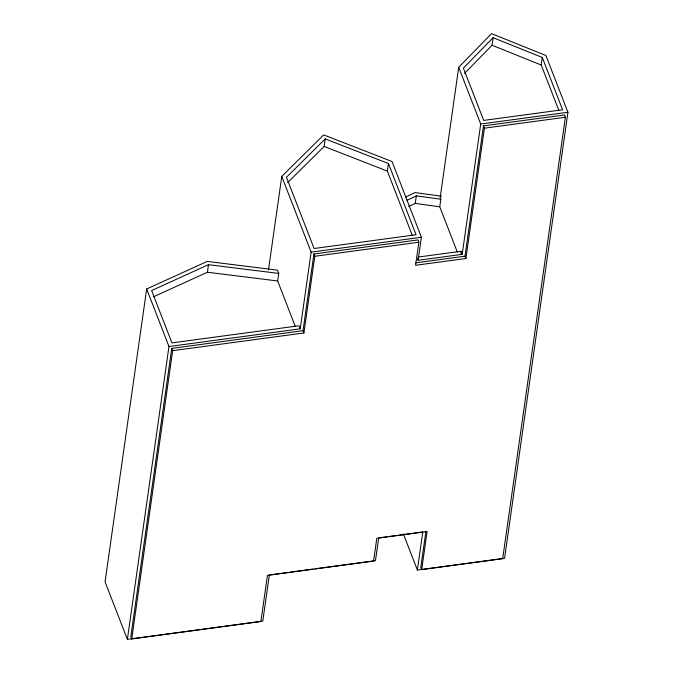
<?xml version="1.0" encoding="UTF-8"?>
<svg xmlns="http://www.w3.org/2000/svg" width="673" height="673" viewBox="0 0 673 673"><rect width="100%" height="100%" fill="white"/><g stroke="black" fill="none" stroke-linecap="round" stroke-linejoin="round"><path stroke-width="1.01" d="M295.338 326.548L277.663 280.986L278.74 273.415L277.478 270.151L207.208 261.418L146.664 288.986L105.064 581.817L127.382 639.35L199.258 629.659M127.382 639.35L168.973 346.519L146.664 288.986M303.027 330.67L171.766 348.37L130.823 636.658L131.715 638.955L260.888 621.532L267.442 575.398L373.565 561.089L376.796 538.333L427.103 531.544L421.693 569.627L502.681 558.699L565.387 117.253L564.496 114.957L483.508 125.876L465.001 256.194L465.893 258.491L415.578 265.28L418.85 242.238L417.958 239.941L313.912 253.973L303.027 330.67L303.91 332.967L172.658 350.667L131.715 638.955M153.402 296.835L207.402 272.245L208.479 264.674L278.74 273.415M268.468 270.008L281.76 176.419L323.671 134.886L392.039 161.545L421.399 237.249L418.126 260.291L462.208 254.344L480.715 124.025L458.7 67.258L491.551 33.65L545.912 55.497L567.936 112.265L504.582 558.262L417.369 570.023L403.32 533.807M287.623 182.644L324.15 146.453L325.227 138.882L388.439 163.531L416.057 234.751L314.089 248.505L286.462 177.285L325.227 138.882M168.973 346.519L300.234 328.819L311.128 252.123L281.76 176.419M303.91 332.967L314.804 256.27L313.912 253.973M412.339 235.491L387.362 171.102L388.439 163.531M408.73 206.535L415.249 203.423L416.326 195.851L440.832 199.233L439.755 206.804L457.329 252.106M458.7 67.258L440.192 197.576L440.832 199.233M460.753 253.174L461.022 251.281L417.967 257.094M417.369 570.023L422.779 531.948L399.198 535.128M464.496 73.45L492.047 45.259L493.116 37.688L542.303 57.457L562.594 109.766L483.685 120.408L463.394 68.099L493.116 37.688M425.925 531.308L420.81 567.331L421.693 569.627M465.893 258.491L484.4 128.173L483.508 125.876M558.884 110.557L541.227 65.029L542.303 57.457M405.735 197.012L415.056 192.571L441.522 196.222M407.005 200.293L416.326 195.851M208.479 264.674L151.635 290.559L171.943 342.902L299.048 325.757L300.234 328.819M480.715 124.025L567.936 112.265M484.4 128.173L565.387 117.253M311.128 252.123L421.399 237.249M314.804 256.27L418.85 242.238M415.729 262.84L465.001 256.194M386.899 536.785L378.697 537.887L375.467 560.643L315.124 568.786M388.952 536.507L397.154 535.405M288.069 572.429L269.343 574.961L262.79 621.086L201.336 629.373M290.156 572.151L313.038 569.064M207.402 272.245L277.663 280.986M415.249 203.423L439.755 206.804M324.15 146.453L387.362 171.102M492.047 45.259L541.227 65.029M461.022 251.281L462.208 254.344M417.538 258.76L418.126 260.291M171.766 348.37L172.658 350.667"/></g></svg>
